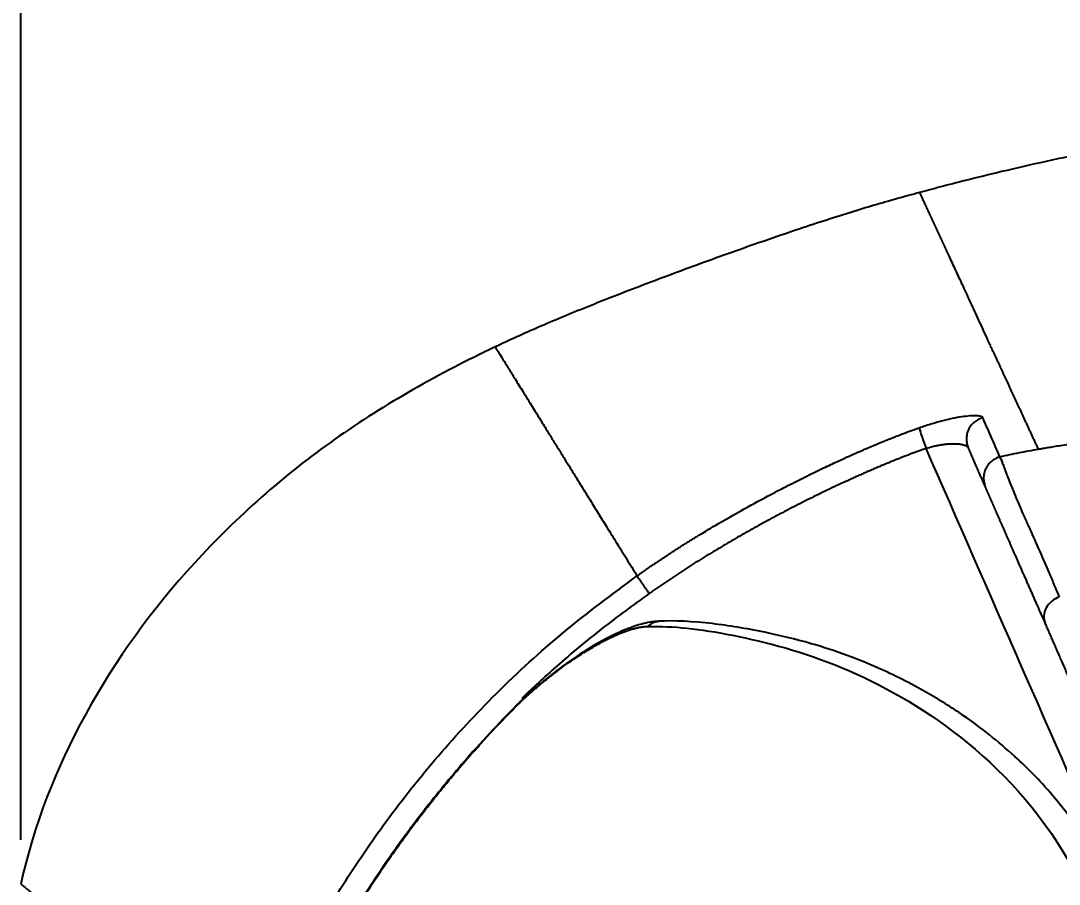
# Model space of a CAD drawing. Header units: millimetres. Extents: x 0 to 2520, y 0 to 1796.
# Drawn here: x 1360.46 to 1407.3, y 1230.14 to 1269.09 of the extents above; entities that cross this region are included whole.
import ezdxf

# ---------------------------------------------------------------- set-up
doc = ezdxf.new("R2010")
doc.units = ezdxf.units.MM
doc.header["$LTSCALE"] = 50
doc.styles.add('style1', font='gbeitc.shx')
doc.styles.add('유형1', font='gbeitc.shx', dxfattribs={"height": 8})
doc.dimstyles.new('ISO-25', dxfattribs={"dimtxt": 2.5, "dimasz": 3, "dimexe": 1.25, "dimexo": 0.5, "dimgap": 1, "dimtad": 3, "dimtoh": 1, "dimdsep": 46, "dimtxsty": '유형1', "dimcen": 2.5, "dimclrd": 5, "dimclre": 5, "dimclrt": 5, "dimadec": 0, "dimazin": 0, "dimtfac": 1, "dimtmove": 0, "dimatfit": 3, "dimfxl": 1, "dimarcsym": 0})

# ---------------------------------------------------------------- blocks, each defined once
blk = doc.blocks.new('*D5')
at = {"color": 2, "linetype": 'Continuous', "lineweight": -2}
for p, q in [((1360.455, 1232.143), (1360.455, 1306.611)), ((1513.998, 1267.063), (1513.998, 1306.611)), ((1372.455, 1304.111), (1501.998, 1304.111))]:
    blk.add_line(p, q, dxfattribs=at)
at = {"color": 2, "linetype": 'Continuous'}
for points in [[(1372.455, 1306.111), (1372.455, 1302.111), (1360.455, 1304.111)], [(1501.998, 1306.111), (1501.998, 1302.111), (1513.998, 1304.111)]]:
    blk.add_solid(points, dxfattribs=at)
at = {"layer": 'Defpoints', "color": 0, "linetype": 'Continuous'}
for p in [(1513.998, 1304.111), (1513.998, 1265.063), (1360.455, 1230.143)]:
    blk.add_point(p, dxfattribs=at)
at = {"color": 2, "linetype": 'Continuous', "insert": (1437.226, 1313.111), "char_height": 16, "attachment_point": 5, "style": 'style1'}
blk.add_mtext('153.54', dxfattribs=at)

msp = doc.modelspace()

# ---------------------------------------------------------------- linework, layer by layer
at = {"color": 7, "linetype": 'Continuous'}
for points, degree, knots in [([(1461.274, 1267.747), (1454.686, 1267.701), (1442.418, 1267.402), (1433.586, 1266.747), (1428.713, 1266.234), (1426.785, 1266.009), (1425.091, 1265.794), (1423.678, 1265.605), (1422.499, 1265.443), (1421.355, 1265.282), (1420.077, 1265.1), (1418.687, 1264.895), (1417.12, 1264.657), (1415.329, 1264.373), (1412.38, 1263.88), (1409.481, 1263.338), (1406.693, 1262.748), (1404.8, 1262.315), (1403.226, 1261.928), (1401.998, 1261.612), (1401.308, 1261.428), (1400.994, 1261.343)], 3, [0, 0, 0, 0, 0.12575, 0.282938, 0.314376, 0.345813, 0.377251, 0.403449, 0.424407, 0.445366, 0.471564, 0.503001, 0.534439, 0.576356, 0.628751, 0.754502, 0.817377, 0.880252, 0.932648, 0.969325, 1, 1, 1, 1]), ([(1400.994, 1261.343), (1400.663, 1261.254), (1400.167, 1261.117), (1399.483, 1260.922), (1399.132, 1260.82), (1398.596, 1260.661), (1398.228, 1260.55), (1397.464, 1260.312), (1396.673, 1260.061), (1395.409, 1259.644), (1394.079, 1259.19), (1392.7, 1258.706), (1391.299, 1258.202), (1389.902, 1257.687), (1388.535, 1257.172), (1387.223, 1256.666), (1385.986, 1256.175), (1385.218, 1255.861), (1384.48, 1255.553), (1384.126, 1255.403), (1383.614, 1255.181), (1383.279, 1255.034), (1382.631, 1254.743), (1382.165, 1254.527), (1381.855, 1254.38)], 3, [0, 0, 0, 0, 0.0625, 0.09375, 0.125, 0.125, 0.1875, 0.1875, 0.25, 0.3125, 0.375, 0.4375, 0.5, 0.5625, 0.625, 0.6875, 0.75, 0.8125, 0.8125, 0.875, 0.875, 0.90625, 0.9375, 1, 1, 1, 1]), ([(1400.994, 1261.343), (1400.994, 1261.343), (1400.994, 1261.343), (1400.995, 1261.343), (1400.995, 1261.342), (1400.995, 1261.341), (1400.996, 1261.34), (1400.996, 1261.339), (1400.997, 1261.338), (1400.998, 1261.336), (1400.999, 1261.334), (1401, 1261.332), (1401.001, 1261.33), (1401.002, 1261.327), (1401.003, 1261.324), (1401.004, 1261.321), (1401.006, 1261.318), (1401.008, 1261.315), (1401.009, 1261.311), (1401.011, 1261.307), (1401.013, 1261.303), (1401.015, 1261.299), (1401.017, 1261.294), (1401.019, 1261.289), (1401.022, 1261.284), (1401.024, 1261.279), (1401.027, 1261.274), (1401.029, 1261.268), (1401.032, 1261.262), (1401.035, 1261.256), (1401.038, 1261.25), (1401.041, 1261.243), (1401.044, 1261.236), (1401.047, 1261.229), (1401.05, 1261.222), (1401.054, 1261.214), (1401.057, 1261.207), (1401.061, 1261.199), (1401.065, 1261.191), (1401.069, 1261.182), (1401.073, 1261.174), (1401.077, 1261.165), (1401.081, 1261.156), (1401.085, 1261.147), (1401.09, 1261.137), (1401.094, 1261.128), (1401.099, 1261.118), (1401.103, 1261.108), (1401.108, 1261.097), (1401.113, 1261.087), (1401.118, 1261.076), (1401.123, 1261.065), (1401.128, 1261.053), (1401.134, 1261.042), (1401.139, 1261.03), (1401.145, 1261.018), (1401.15, 1261.006), (1401.156, 1260.994), (1401.162, 1260.981), (1401.168, 1260.968), (1401.174, 1260.955), (1401.18, 1260.942), (1401.186, 1260.929), (1401.192, 1260.915), (1401.199, 1260.901), (1401.205, 1260.887), (1401.212, 1260.873), (1401.219, 1260.858), (1401.226, 1260.843), (1401.232, 1260.828), (1401.24, 1260.813), (1401.247, 1260.797), (1401.254, 1260.782), (1401.261, 1260.766), (1401.269, 1260.75), (1401.276, 1260.733), (1401.284, 1260.717), (1401.292, 1260.7), (1401.3, 1260.683), (1401.308, 1260.665), (1401.316, 1260.648), (1401.324, 1260.63), (1401.332, 1260.612), (1401.341, 1260.594), (1401.349, 1260.576), (1401.358, 1260.557), (1401.366, 1260.538), (1401.375, 1260.519), (1401.384, 1260.5), (1401.393, 1260.48), (1401.402, 1260.461), (1401.412, 1260.441), (1401.421, 1260.421), (1401.43, 1260.4), (1401.44, 1260.38), (1401.449, 1260.359), (1401.459, 1260.338), (1401.469, 1260.316), (1401.479, 1260.295), (1401.489, 1260.273), (1401.499, 1260.251), (1401.509, 1260.229), (1401.52, 1260.207), (1401.53, 1260.184), (1401.541, 1260.161), (1401.551, 1260.138), (1401.562, 1260.115), (1401.573, 1260.091), (1401.584, 1260.067), (1401.595, 1260.044), (1401.606, 1260.019), (1401.618, 1259.995), (1401.629, 1259.97), (1401.64, 1259.945), (1401.652, 1259.92), (1401.664, 1259.895), (1401.676, 1259.869), (1401.687, 1259.844), (1401.699, 1259.818), (1401.712, 1259.791), (1401.724, 1259.765), (1401.736, 1259.738), (1401.749, 1259.712), (1401.761, 1259.684), (1401.774, 1259.657), (1401.786, 1259.63), (1401.799, 1259.602), (1401.812, 1259.574), (1401.825, 1259.546), (1401.838, 1259.517), (1401.852, 1259.488), (1401.865, 1259.46), (1401.878, 1259.43), (1401.892, 1259.401), (1401.906, 1259.371), (1401.919, 1259.342), (1401.933, 1259.312), (1401.947, 1259.281), (1401.961, 1259.251), (1401.975, 1259.22), (1401.99, 1259.189), (1402.004, 1259.158), (1402.019, 1259.127), (1402.033, 1259.095), (1402.048, 1259.063), (1402.063, 1259.031), (1402.078, 1258.999), (1402.093, 1258.967), (1402.108, 1258.934), (1402.123, 1258.901), (1402.138, 1258.868), (1402.154, 1258.835), (1402.169, 1258.801), (1402.185, 1258.767), (1402.201, 1258.733), (1402.216, 1258.699), (1402.232, 1258.664), (1402.248, 1258.629), (1402.265, 1258.595), (1402.281, 1258.559), (1402.297, 1258.524), (1402.314, 1258.488), (1402.413, 1258.274), (1402.605, 1257.858), (1402.911, 1257.196), (1403.245, 1256.473), (1403.607, 1255.688), (1403.883, 1255.092), (1404.051, 1254.728), (1404.1, 1254.621), (1404.15, 1254.513), (1404.201, 1254.404), (1404.252, 1254.294), (1404.303, 1254.183), (1404.355, 1254.071), (1404.407, 1253.958), (1404.46, 1253.843), (1404.513, 1253.728), (1404.567, 1253.612), (1404.621, 1253.494), (1404.676, 1253.376), (1404.731, 1253.256), (1404.787, 1253.136), (1404.843, 1253.014), (1404.9, 1252.891), (1404.958, 1252.767), (1405.015, 1252.642), (1405.074, 1252.516), (1405.132, 1252.389), (1405.192, 1252.26), (1405.252, 1252.131), (1405.312, 1252), (1405.373, 1251.868), (1405.434, 1251.736), (1405.496, 1251.602), (1405.558, 1251.466), (1405.621, 1251.33), (1405.685, 1251.193), (1405.749, 1251.054), (1405.813, 1250.914), (1405.879, 1250.773), (1405.944, 1250.631), (1406.01, 1250.488), (1406.077, 1250.344), (1406.144, 1250.198), (1406.212, 1250.051), (1406.28, 1249.903), (1406.326, 1249.804), (1406.349, 1249.754)], 3, [0, 0, 0, 0, 0.003068, 0.006136, 0.009203, 0.012271, 0.015339, 0.018407, 0.021475, 0.024542, 0.02761, 0.030678, 0.033745, 0.036813, 0.039881, 0.042949, 0.046016, 0.049084, 0.052152, 0.05522, 0.058288, 0.061356, 0.064423, 0.067491, 0.070559, 0.073627, 0.076695, 0.079764, 0.082832, 0.0859, 0.088968, 0.092036, 0.095105, 0.098173, 0.101242, 0.10431, 0.107379, 0.110447, 0.113516, 0.116585, 0.119654, 0.122723, 0.125792, 0.128861, 0.13193, 0.135, 0.138069, 0.141139, 0.144208, 0.147278, 0.150348, 0.153418, 0.156488, 0.159558, 0.162628, 0.165699, 0.168769, 0.17184, 0.174911, 0.177982, 0.181053, 0.184124, 0.187195, 0.190267, 0.193338, 0.19641, 0.199482, 0.202554, 0.205626, 0.208699, 0.211771, 0.214844, 0.217917, 0.22099, 0.224063, 0.227137, 0.23021, 0.233284, 0.236358, 0.239432, 0.242507, 0.245581, 0.248656, 0.251731, 0.254806, 0.257881, 0.260957, 0.264033, 0.267109, 0.270185, 0.273261, 0.276338, 0.279415, 0.282492, 0.285569, 0.288646, 0.291724, 0.294802, 0.29788, 0.300959, 0.304038, 0.307117, 0.310196, 0.313275, 0.316355, 0.319435, 0.322515, 0.325596, 0.328677, 0.331758, 0.334839, 0.337921, 0.341003, 0.344085, 0.347167, 0.35025, 0.353333, 0.356416, 0.3595, 0.362584, 0.365668, 0.368753, 0.371837, 0.374923, 0.378008, 0.381094, 0.38418, 0.387266, 0.390353, 0.39344, 0.396527, 0.399615, 0.402703, 0.405792, 0.40888, 0.411969, 0.415059, 0.418149, 0.421239, 0.424329, 0.42742, 0.430511, 0.433603, 0.436695, 0.439787, 0.44288, 0.445973, 0.449066, 0.45216, 0.455254, 0.458348, 0.461443, 0.464539, 0.467634, 0.470731, 0.473827, 0.476924, 0.480021, 0.483119, 0.486217, 0.489316, 0.492415, 0.495514, 0.545013, 0.594802, 0.644894, 0.695303, 0.746041, 0.752159, 0.758289, 0.76443, 0.770582, 0.776746, 0.782922, 0.789109, 0.795308, 0.801518, 0.80774, 0.813974, 0.820219, 0.826477, 0.832746, 0.839026, 0.845319, 0.851624, 0.85794, 0.864269, 0.87061, 0.876962, 0.883327, 0.889704, 0.896093, 0.902494, 0.908907, 0.915333, 0.921771, 0.928221, 0.934684, 0.941159, 0.947647, 0.954147, 0.960659, 0.967184, 0.973722, 0.980273, 0.986836, 0.993411, 1, 1, 1, 1]), ([(1381.855, 1254.38), (1379.335, 1253.185), (1376.903, 1251.826), (1372.332, 1248.595), (1370.191, 1246.715), (1364.482, 1240.456), (1361.624, 1235.463), (1360.455, 1230.143)], 3, [0, 0, 0, 0, 0.25, 0.25, 0.5, 0.5, 1, 1, 1, 1]), ([(1381.855, 1254.38), (1381.855, 1254.38), (1381.922, 1254.271), (1382.141, 1253.918), (1382.369, 1253.55), (1382.659, 1253.083), (1383.009, 1252.518), (1383.395, 1251.895), (1383.779, 1251.275), (1384.113, 1250.735), (1384.409, 1250.257), (1384.689, 1249.806), (1384.966, 1249.359), (1385.22, 1248.949), (1385.429, 1248.611), (1385.607, 1248.324), (1385.77, 1248.061), (1385.936, 1247.794), (1386.105, 1247.521), (1386.278, 1247.241), (1386.456, 1246.954), (1386.639, 1246.659), (1386.828, 1246.354), (1387.024, 1246.037), (1387.229, 1245.707), (1387.444, 1245.361), (1387.667, 1245.001), (1387.897, 1244.629), (1388.094, 1244.311), (1388.214, 1244.117), (1388.254, 1244.052)], 3, [0, 0, 0, 0, 0.139125, 0.208691, 0.278256, 0.347822, 0.417387, 0.486953, 0.544924, 0.591301, 0.626084, 0.660867, 0.69565, 0.724635, 0.747824, 0.765215, 0.782606, 0.799998, 0.817389, 0.834781, 0.852172, 0.869563, 0.886955, 0.904346, 0.921738, 0.939129, 0.95652, 0.973912, 0.991303, 1, 1, 1, 1]), ([(1461.274, 1252.086), (1459.066, 1252.176), (1455.631, 1252.302), (1450.975, 1252.429), (1447.299, 1252.502), (1443.831, 1252.538), (1440.772, 1252.54), (1438.326, 1252.517), (1436.288, 1252.481), (1434.455, 1252.433), (1432.725, 1252.372), (1431.198, 1252.305), (1429.978, 1252.242), (1428.96, 1252.184), (1428.096, 1252.129), (1427.028, 1252.056), (1426.139, 1251.99), (1425.403, 1251.932), (1425.072, 1251.905), (1424.742, 1251.878), (1424.362, 1251.846), (1423.956, 1251.812), (1423.576, 1251.779), (1423.272, 1251.753), (1423.02, 1251.732), (1422.767, 1251.71), (1422.464, 1251.684), (1422.111, 1251.653), (1421.758, 1251.622), (1421.43, 1251.593), (1421.102, 1251.564), (1420.724, 1251.53), (1420.295, 1251.491), (1419.841, 1251.449), (1419.337, 1251.401), (1418.733, 1251.344), (1417.977, 1251.27), (1417.02, 1251.173), (1415.913, 1251.057), (1414.706, 1250.924), (1413.601, 1250.796), (1412.596, 1250.674), (1411.693, 1250.559), (1410.79, 1250.439), (1409.937, 1250.32), (1409.185, 1250.21), (1408.584, 1250.119), (1408.083, 1250.041), (1407.657, 1249.973), (1407.282, 1249.912), (1406.982, 1249.862), (1406.731, 1249.82), (1406.529, 1249.785), (1406.402, 1249.763), (1406.349, 1249.754)], 3, [0, 0, 0, 0, 0.119699, 0.186233, 0.252766, 0.319299, 0.374743, 0.419098, 0.452365, 0.485631, 0.518898, 0.54662, 0.568798, 0.585431, 0.602064, 0.615925, 0.643648, 0.650578, 0.656123, 0.661667, 0.668597, 0.676914, 0.683845, 0.689389, 0.693547, 0.697706, 0.70325, 0.710181, 0.717111, 0.722656, 0.7282, 0.735131, 0.743447, 0.751764, 0.76008, 0.771169, 0.78503, 0.801664, 0.823841, 0.846019, 0.868197, 0.88483, 0.901463, 0.918097, 0.93473, 0.948591, 0.95968, 0.967996, 0.976313, 0.983244, 0.988788, 0.992946, 0.997105, 1, 1, 1, 1]), ([(1400.977, 1250.733), (1401.151, 1250.793), (1401.5, 1250.913), (1402.174, 1251.103), (1402.946, 1251.263), (1403.506, 1251.299), (1403.78, 1251.261), (1403.826, 1251.212), (1403.848, 1251.188)], 3, [0, 0, 0, 0, 0.124222, 0.248605, 0.492349, 0.741152, 0.871366, 1, 1, 1, 1]), ([(1403.848, 1251.188), (1403.788, 1251.172), (1403.726, 1251.149), (1403.603, 1251.088), (1403.543, 1251.05), (1403.43, 1250.96), (1403.377, 1250.907), (1403.282, 1250.79), (1403.241, 1250.726), (1403.175, 1250.589), (1403.15, 1250.517), (1403.116, 1250.371), (1403.109, 1250.297), (1403.109, 1250.154), (1403.116, 1250.084), (1403.145, 1249.952), (1403.166, 1249.89), (1403.191, 1249.833)], 3, [0, 0, 0, 0, 0.125, 0.125, 0.25, 0.25, 0.375, 0.375, 0.5, 0.5, 0.625, 0.625, 0.75, 0.75, 0.875, 0.875, 1, 1, 1, 1]), ([(1404.62, 1249.418), (1404.553, 1249.572), (1404.487, 1249.724), (1404.356, 1250.025), (1404.291, 1250.174), (1404.098, 1250.616), (1403.972, 1250.905), (1403.848, 1251.188)], 3, [0, 0, 0, 0, 0.25, 0.25, 0.5, 0.5, 1, 1, 1, 1]), ([(1388.254, 1244.052), (1388.287, 1244.075), (1388.351, 1244.12), (1388.446, 1244.187), (1388.537, 1244.251), (1388.626, 1244.312), (1388.711, 1244.371), (1388.793, 1244.428), (1388.872, 1244.482), (1388.948, 1244.534), (1389.021, 1244.583), (1389.09, 1244.63), (1389.157, 1244.675), (1389.22, 1244.717), (1389.28, 1244.758), (1389.337, 1244.795), (1389.39, 1244.831), (1389.44, 1244.864), (1389.486, 1244.895), (1389.53, 1244.923), (1389.569, 1244.949), (1389.606, 1244.973), (1389.638, 1244.995), (1389.713, 1245.044), (1389.83, 1245.12), (1389.992, 1245.225), (1390.154, 1245.328), (1390.315, 1245.431), (1390.476, 1245.532), (1390.637, 1245.633), (1390.798, 1245.733), (1390.959, 1245.832), (1391.37, 1246.083), (1392.077, 1246.503), (1393.131, 1247.103), (1394.004, 1247.576), (1394.706, 1247.945), (1395.249, 1248.224), (1395.801, 1248.501), (1396.293, 1248.741), (1396.654, 1248.914), (1396.984, 1249.07), (1397.283, 1249.209), (1397.549, 1249.331), (1397.791, 1249.44), (1398.019, 1249.541), (1398.243, 1249.64), (1398.463, 1249.736), (1398.68, 1249.829), (1398.893, 1249.919), (1399.102, 1250.006), (1399.307, 1250.091), (1399.508, 1250.172), (1399.705, 1250.251), (1399.899, 1250.328), (1400.088, 1250.402), (1400.274, 1250.473), (1400.455, 1250.542), (1400.632, 1250.608), (1400.806, 1250.671), (1400.92, 1250.713), (1400.977, 1250.733)], 3, [0, 0, 0, 0, 0.008298, 0.016317, 0.02406, 0.031528, 0.038724, 0.045647, 0.052298, 0.058677, 0.064784, 0.070618, 0.076177, 0.081461, 0.086467, 0.091194, 0.09564, 0.099803, 0.103681, 0.107273, 0.110577, 0.11359, 0.116313, 0.118742, 0.132146, 0.145504, 0.158819, 0.172093, 0.185324, 0.198509, 0.211647, 0.224735, 0.23777, 0.311947, 0.396006, 0.490108, 0.518791, 0.561091, 0.617188, 0.647377, 0.675158, 0.700499, 0.723381, 0.743802, 0.761394, 0.778687, 0.795677, 0.812357, 0.828723, 0.84477, 0.860497, 0.8759, 0.890979, 0.905734, 0.920164, 0.93427, 0.948053, 0.961514, 0.974657, 0.987485, 1, 1, 1, 1]), ([(1400.977, 1250.733), (1400.983, 1250.7), (1401.017, 1250.589), (1401.134, 1250.238), (1401.214, 1250.007), (1401.287, 1249.804)], 3, [0, 0, 0, 0, 0.5, 0.5, 1, 1, 1, 1]), ([(1401.287, 1249.804), (1401.259, 1249.794), (1401.203, 1249.774), (1401.118, 1249.744), (1401.034, 1249.713), (1400.949, 1249.681), (1400.864, 1249.65), (1400.779, 1249.618), (1400.693, 1249.586), (1400.607, 1249.553), (1400.521, 1249.52), (1400.435, 1249.487), (1400.349, 1249.454), (1400.262, 1249.42), (1400.175, 1249.386), (1400.088, 1249.352), (1400, 1249.317), (1399.913, 1249.282), (1399.825, 1249.246), (1399.737, 1249.211), (1399.648, 1249.175), (1399.56, 1249.138), (1399.471, 1249.102), (1399.382, 1249.065), (1399.293, 1249.027), (1399.203, 1248.99), (1399.113, 1248.952), (1399.023, 1248.914), (1398.933, 1248.875), (1398.843, 1248.836), (1398.752, 1248.797), (1398.661, 1248.757), (1398.57, 1248.718), (1398.478, 1248.677), (1398.386, 1248.637), (1398.295, 1248.596), (1398.202, 1248.555), (1398.11, 1248.514), (1398.017, 1248.472), (1397.925, 1248.43), (1397.831, 1248.387), (1397.501, 1248.236), (1396.932, 1247.97), (1396.125, 1247.577), (1395.314, 1247.166), (1394.514, 1246.747), (1393.733, 1246.324), (1392.978, 1245.901), (1392.239, 1245.473), (1391.691, 1245.145), (1391.327, 1244.922), (1391.141, 1244.807), (1390.956, 1244.692), (1390.772, 1244.575), (1390.588, 1244.458), (1390.405, 1244.341), (1390.223, 1244.223), (1390.042, 1244.104), (1389.862, 1243.984), (1389.682, 1243.864), (1389.503, 1243.744), (1389.325, 1243.622), (1389.148, 1243.5), (1388.972, 1243.378), (1388.855, 1243.295), (1388.796, 1243.254)], 3, [0, 0, 0, 0, 0.006321, 0.012665, 0.019033, 0.025424, 0.031839, 0.038277, 0.044739, 0.051225, 0.057734, 0.064266, 0.070823, 0.077403, 0.084007, 0.090635, 0.097287, 0.103963, 0.110662, 0.117386, 0.124133, 0.130905, 0.137701, 0.14452, 0.151364, 0.158232, 0.165124, 0.17204, 0.178981, 0.185945, 0.192934, 0.199948, 0.206985, 0.214047, 0.221134, 0.228245, 0.23538, 0.24254, 0.249724, 0.256933, 0.264166, 0.271424, 0.334028, 0.397474, 0.461775, 0.526945, 0.589003, 0.650211, 0.710581, 0.770126, 0.78562, 0.801088, 0.816531, 0.83195, 0.847343, 0.862713, 0.878059, 0.893381, 0.90868, 0.923955, 0.939209, 0.954439, 0.969648, 0.984835, 1, 1, 1, 1]), ([(1401.287, 1249.804), (1401.29, 1249.805), (1401.301, 1249.809), (1401.347, 1249.823), (1401.423, 1249.846), (1401.525, 1249.873), (1401.626, 1249.899), (1401.71, 1249.918), (1401.778, 1249.932), (1401.845, 1249.945), (1401.911, 1249.957), (1401.977, 1249.968), (1402.041, 1249.978), (1402.121, 1249.988), (1402.198, 1249.997), (1402.259, 1250.002), (1402.304, 1250.006), (1402.346, 1250.009), (1402.382, 1250.011), (1402.414, 1250.012), (1402.444, 1250.013), (1402.493, 1250.014), (1402.572, 1250.015), (1402.648, 1250.012), (1402.72, 1250.008), (1402.766, 1250.004), (1402.81, 1249.998), (1402.852, 1249.992), (1402.906, 1249.983), (1402.957, 1249.972), (1403.007, 1249.958), (1403.041, 1249.946), (1403.069, 1249.934), (1403.085, 1249.927), (1403.098, 1249.92), (1403.11, 1249.913), (1403.118, 1249.908), (1403.123, 1249.905), (1403.123, 1249.905)], 3, [0, 0, 0, 0, 0.003567, 0.014267, 0.057069, 0.099871, 0.142674, 0.185476, 0.206877, 0.228278, 0.27108, 0.292481, 0.313882, 0.356684, 0.399486, 0.420887, 0.442288, 0.463689, 0.481523, 0.495791, 0.510058, 0.527892, 0.570694, 0.634897, 0.656298, 0.6991, 0.720501, 0.741902, 0.784704, 0.83464, 0.863175, 0.913111, 0.934512, 0.952346, 0.966613, 0.980881, 0.998715, 1, 1, 1, 1]), ([(1403.123, 1249.905), (1403.138, 1249.895), (1403.155, 1249.882), (1403.173, 1249.862), (1403.181, 1249.851), (1403.187, 1249.841), (1403.189, 1249.836), (1403.19, 1249.834), (1403.191, 1249.833)], 3, [0, 0, 0, 0, 0.444998, 0.596361, 0.823405, 0.899086, 0.974767, 1, 1, 1, 1]), ([(1406.349, 1249.754), (1406.205, 1249.729), (1406.06, 1249.704), (1405.771, 1249.652), (1405.627, 1249.625), (1405.339, 1249.57), (1405.195, 1249.541), (1404.907, 1249.481), (1404.763, 1249.45), (1404.62, 1249.418)], 3, [0, 0, 0, 0, 0.25, 0.25, 0.5, 0.5, 0.75, 0.75, 1, 1, 1, 1]), ([(1404.62, 1249.418), (1404.559, 1249.401), (1404.497, 1249.378), (1404.376, 1249.316), (1404.316, 1249.278), (1404.203, 1249.188), (1404.15, 1249.136), (1404.056, 1249.019), (1404.015, 1248.955), (1403.949, 1248.818), (1403.924, 1248.747), (1403.891, 1248.601), (1403.884, 1248.528), (1403.884, 1248.385), (1403.891, 1248.316), (1403.92, 1248.184), (1403.94, 1248.122), (1403.965, 1248.066)], 3, [0, 0, 0, 0, 0.125, 0.125, 0.25, 0.25, 0.375, 0.375, 0.5, 0.5, 0.625, 0.625, 0.75, 0.75, 0.875, 0.875, 1, 1, 1, 1]), ([(1404.62, 1249.418), (1404.643, 1249.364), (1404.689, 1249.255), (1404.784, 1249.01), (1404.931, 1248.621), (1405.135, 1248.091), (1405.341, 1247.589), (1405.516, 1247.179), (1405.708, 1246.739), (1405.984, 1246.122), (1406.35, 1245.306), (1406.738, 1244.413), (1407.055, 1243.67), (1407.216, 1243.291), (1407.295, 1243.105)], 3, [0, 0, 0, 0, 0.057583, 0.115887, 0.237147, 0.363296, 0.427025, 0.491826, 0.55714, 0.622922, 0.754014, 0.881083, 0.941285, 1, 1, 1, 1]), ([(1406.654, 1241.933), (1406.407, 1242.496), (1406.187, 1242.998), (1405.963, 1243.509), (1405.749, 1243.996), (1405.537, 1244.48), (1405.333, 1244.947), (1405.132, 1245.403), (1404.953, 1245.812), (1404.773, 1246.224), (1404.632, 1246.545), (1404.536, 1246.765), (1404.46, 1246.937), (1404.395, 1247.086), (1404.332, 1247.229), (1404.223, 1247.478), (1404.126, 1247.698), (1404.085, 1247.792), (1404.044, 1247.886), (1404.016, 1247.95), (1403.965, 1248.066)], 2, [0, 0, 0, 0.125, 0.125, 0.25, 0.25, 0.375, 0.375, 0.5, 0.5, 0.625, 0.625, 0.6875, 0.6875, 0.75, 0.75, 0.875, 0.875, 0.9375, 0.9375, 1, 1, 1]), ([(1370.444, 1221.075), (1370.865, 1222.113), (1371.711, 1224.196), (1373.242, 1227.217), (1374.967, 1230.156), (1376.968, 1233.085), (1379.263, 1235.977), (1381.93, 1238.838), (1384.911, 1241.575), (1387.13, 1243.219), (1388.254, 1244.052)], 3, [0, 0, 0, 0, 0.113827, 0.228583, 0.344112, 0.460249, 0.589091, 0.719207, 0.857772, 1, 1, 1, 1]), ([(1388.254, 1244.052), (1388.26, 1244.043), (1388.267, 1244.03), (1388.288, 1243.997), (1388.301, 1243.977), (1388.332, 1243.929), (1388.35, 1243.901), (1388.392, 1243.838), (1388.416, 1243.804), (1388.466, 1243.729), (1388.494, 1243.689), (1388.551, 1243.606), (1388.581, 1243.562), (1388.642, 1243.474), (1388.673, 1243.429), (1388.735, 1243.341), (1388.766, 1243.297), (1388.796, 1243.254)], 3, [0, 0, 0, 0, 0.125, 0.125, 0.25, 0.25, 0.375, 0.375, 0.5, 0.5, 0.625, 0.625, 0.75, 0.75, 0.875, 0.875, 1, 1, 1, 1]), ([(1388.796, 1243.254), (1388.076, 1242.731), (1386.646, 1241.69), (1384.741, 1240.097), (1383.568, 1239.019), (1383.053, 1238.524)], 3, [0, 0, 0, 0, 0.358538, 0.712295, 1, 1, 1, 1]), ([(1407.295, 1243.105), (1407.069, 1243.018), (1406.829, 1242.835), (1406.576, 1242.371), (1406.574, 1242.114), (1406.654, 1241.933)], 3, [0, 0, 0, 0, 0.5, 0.5, 1, 1, 1, 1]), ([(1389.307, 1242.007), (1389.257, 1242.007), (1389.169, 1242.003), (1389.011, 1241.988), (1388.786, 1241.955), (1388.405, 1241.87), (1387.714, 1241.64), (1386.701, 1241.161), (1385.455, 1240.396), (1384.173, 1239.445), (1383.379, 1238.754), (1382.934, 1238.335)], 3, [0, 0, 0, 0, 0.031811, 0.055927, 0.09716, 0.165348, 0.271255, 0.465639, 0.663975, 0.81167, 1, 1, 1, 1]), ([(1383.012, 1238.377), (1383.029, 1238.393), (1383.115, 1238.474), (1383.237, 1238.586), (1383.427, 1238.757), (1383.59, 1238.901), (1383.754, 1239.042), (1383.862, 1239.133), (1383.955, 1239.211), (1384.049, 1239.288), (1384.157, 1239.376), (1384.278, 1239.473), (1384.407, 1239.574), (1384.535, 1239.673), (1384.676, 1239.781), (1384.831, 1239.896), (1385, 1240.019), (1385.196, 1240.158), (1385.376, 1240.282), (1385.542, 1240.392), (1385.659, 1240.468), (1385.762, 1240.534), (1385.85, 1240.59), (1385.938, 1240.645), (1386.038, 1240.706), (1386.151, 1240.774), (1386.268, 1240.843), (1386.397, 1240.917), (1386.549, 1241.001), (1386.722, 1241.095), (1386.892, 1241.182), (1387.034, 1241.252), (1387.15, 1241.307), (1387.248, 1241.352), (1387.333, 1241.39), (1387.416, 1241.426), (1387.493, 1241.459), (1387.569, 1241.489), (1387.633, 1241.514), (1387.696, 1241.538), (1387.762, 1241.562), (1387.838, 1241.589), (1387.921, 1241.617), (1388.007, 1241.644), (1388.091, 1241.668), (1388.173, 1241.69), (1388.274, 1241.714), (1388.398, 1241.74), (1388.529, 1241.759), (1388.623, 1241.767), (1388.672, 1241.77), (1388.691, 1241.77), (1388.701, 1241.771), (1388.708, 1241.771), (1388.713, 1241.771), (1388.716, 1241.771), (1388.717, 1241.771), (1388.719, 1241.771), (1388.72, 1241.771), (1388.721, 1241.771), (1388.721, 1241.771)], 3, [0, 0, 0, 0, 0.00782, 0.039516, 0.055364, 0.093398, 0.112416, 0.128264, 0.140942, 0.15362, 0.169468, 0.188485, 0.207503, 0.22652, 0.245537, 0.270894, 0.29625, 0.321607, 0.359642, 0.378659, 0.397676, 0.413524, 0.426203, 0.438881, 0.454729, 0.473746, 0.492763, 0.511781, 0.537137, 0.568833, 0.600528, 0.625885, 0.644902, 0.66392, 0.679768, 0.692446, 0.711463, 0.724141, 0.73682, 0.749498, 0.762176, 0.778024, 0.797041, 0.816059, 0.835076, 0.854094, 0.873111, 0.907976, 0.947596, 0.977706, 0.987215, 0.991573, 0.994347, 0.99613, 0.997912, 0.998507, 0.999002, 0.999398, 0.999992, 1, 1, 1, 1]), ([(1388.721, 1241.771), (1389.909, 1241.79), (1391.048, 1241.671), (1394.064, 1241.072), (1395.768, 1240.636), (1399.248, 1239.17), (1401.058, 1238.18), (1404.616, 1235.37), (1406.364, 1233.569), (1407.761, 1231.12)], 3, [0, 0, 0, 0, 0.25, 0.25, 0.5, 0.5, 0.75, 0.75, 1, 1, 1, 1]), ([(1408.998, 1231.322), (1408.406, 1232.31), (1407.238, 1233.984), (1405.177, 1236.093), (1403.217, 1237.635), (1401.513, 1238.697), (1400.207, 1239.395), (1399.004, 1239.963), (1397.626, 1240.518), (1395.919, 1241.074), (1393.782, 1241.58), (1391.431, 1241.97), (1389.948, 1242.037), (1389.215, 1242.006)], 3, [0, 0, 0, 0, 0.102518, 0.190552, 0.29674, 0.371948, 0.420667, 0.471431, 0.534903, 0.611189, 0.713214, 0.842265, 1, 1, 1, 1]), ([(1417.425, 1217.361), (1416.621, 1219.194), (1415.818, 1221.027), (1415.026, 1222.833), (1414.255, 1224.591), (1413.532, 1226.242), (1412.827, 1227.85), (1412.099, 1229.511), (1411.404, 1231.096), (1409.997, 1234.306), (1408.782, 1237.078), (1407.595, 1239.784), (1406.654, 1241.933)], 2, [0, 0, 0, 0.125, 0.125, 0.25, 0.25, 0.375, 0.375, 0.5, 0.5, 0.75, 0.75, 1, 1, 1]), ([(1383.135, 1238.531), (1382.293, 1237.7), (1380.825, 1236.149), (1378.993, 1233.943), (1377.662, 1232.174), (1376.395, 1230.359), (1374.862, 1227.953), (1372.887, 1224.346), (1371.631, 1221.459), (1371.001, 1219.782)], 3, [0, 0, 0, 0, 0.157461, 0.284841, 0.38185, 0.45259, 0.579936, 0.761996, 1, 1, 1, 1]), ([(1371.073, 1219.898), (1371.073, 1219.898), (1371.073, 1219.898), (1371.081, 1219.92), (1371.102, 1219.975), (1371.244, 1220.348), (1371.527, 1221.067), (1371.865, 1221.875), (1372.303, 1222.88), (1372.711, 1223.769), (1373.202, 1224.772), (1373.582, 1225.518), (1373.974, 1226.257), (1374.377, 1226.99), (1374.792, 1227.716), (1375.219, 1228.436), (1375.658, 1229.149), (1376.108, 1229.855), (1376.57, 1230.555), (1377.018, 1231.21), (1377.421, 1231.783), (1377.737, 1232.22), (1377.973, 1232.541), (1378.225, 1232.879), (1378.58, 1233.346), (1378.969, 1233.844), (1379.319, 1234.281), (1379.584, 1234.606), (1379.837, 1234.912), (1380.062, 1235.179), (1380.258, 1235.409), (1380.44, 1235.621), (1380.623, 1235.831), (1380.807, 1236.041), (1381.008, 1236.266), (1381.505, 1236.818), (1382.107, 1237.461), (1382.683, 1238.048), (1382.915, 1238.281), (1382.984, 1238.349), (1383.012, 1238.377)], 3, [0, 0, 0, 0, 0.000004, 0.000004, 0.003155, 0.007884, 0.053597, 0.107192, 0.126108, 0.201772, 0.239604, 0.277436, 0.315267, 0.353099, 0.390931, 0.428763, 0.466595, 0.504427, 0.542259, 0.58009, 0.611617, 0.636838, 0.652601, 0.665212, 0.693586, 0.731418, 0.750334, 0.76925, 0.788165, 0.803929, 0.816539, 0.82915, 0.841761, 0.854371, 0.866982, 0.882745, 0.955256, 0.986783, 0.994664, 1, 1, 1, 1]), ([(1360.455, 1230.143), (1360.467, 1230.134), (1360.49, 1230.116), (1360.701, 1229.95), (1361.116, 1229.612), (1361.861, 1228.992), (1363.005, 1228.007), (1364.511, 1226.653), (1365.996, 1225.274), (1367.303, 1224.001), (1368.172, 1223.157), (1368.936, 1222.436), (1369.632, 1221.804), (1370.151, 1221.338), (1370.444, 1221.075)], 3, [0, 0, 0, 0, 0.072185, 0.154034, 0.245544, 0.362984, 0.497241, 0.6268, 0.757617, 0.8233, 0.885522, 0.919547, 0.954723, 1, 1, 1, 1])]:
    msp.add_open_spline(points, degree=degree, knots=knots, dxfattribs=at)
for points, degree in [([(1409.822, 1230.332), (1406.977, 1236.823), (1404.132, 1243.314), (1401.287, 1249.804)], 3), ([(1403.965, 1248.066), (1403.567, 1248.975), (1403.191, 1249.833)], 2), ([(1389.307, 1242.005), (1389.08, 1241.998), (1388.864, 1241.902), (1388.721, 1241.771)], 3)]:
    msp.add_open_spline(points, degree=degree, dxfattribs=at)

# ---------------------------------------------------------------- dimensions: what is measured, and where the dimension line sits
dim = msp.add_linear_dim(base=(1513.998, 1304.111), p1=(1360.455, 1230.143), p2=(1513.998, 1265.063), dimstyle='ISO-25', override={"dimtxt": 16, "dimasz": 12, "dimexe": 2.5, "dimexo": 2, "dimtoh": 0, "dimtxsty": 'style1', "dimcen": -1, "dimclrd": 2, "dimclre": 2, "dimclrt": 2}, dxfattribs=at)
dim.commit()
dim.dimension.update_dxf_attribs({"geometry": '*D5', "text_midpoint": (1437.226, 1313.111)})

doc.saveas('drawing.dxf')
